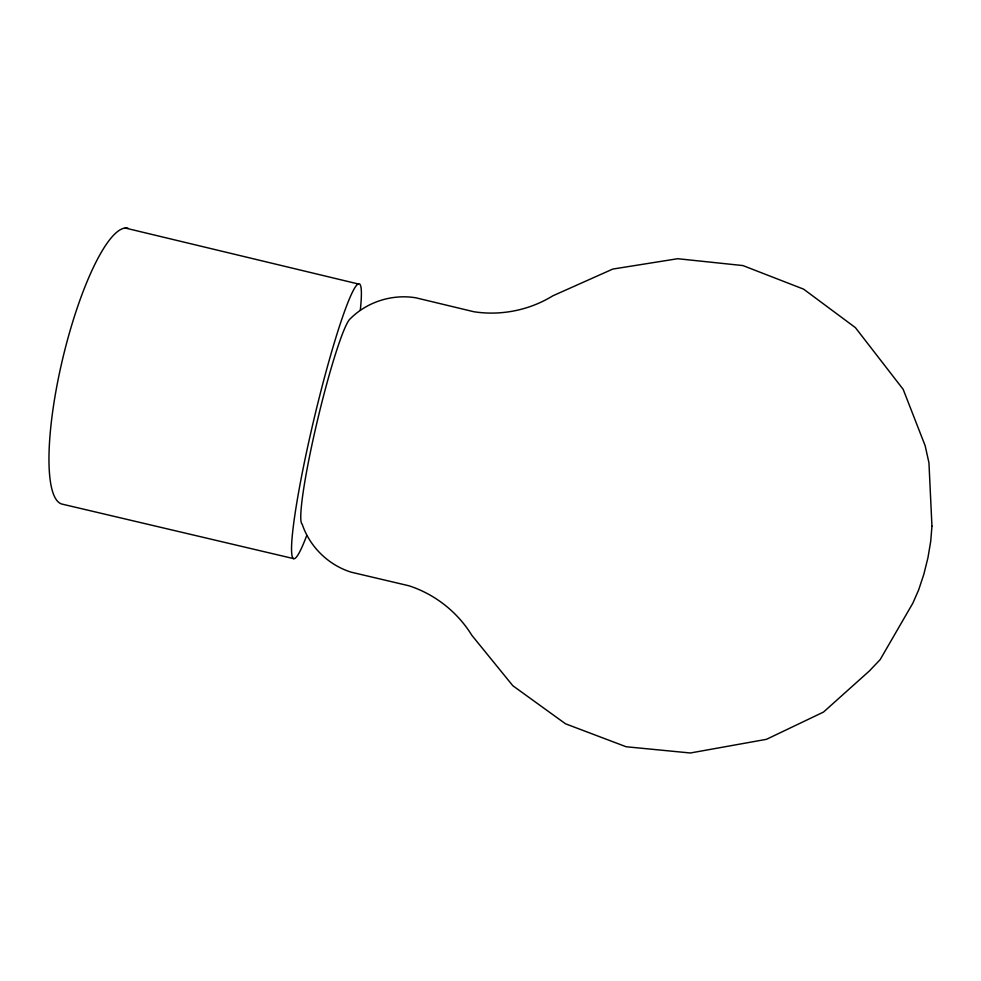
<?xml version="1.0" encoding="UTF-8"?>
<svg xmlns="http://www.w3.org/2000/svg" width="981" height="981" viewBox="0 0 981 981"><rect width="100%" height="100%" fill="white"/><g stroke="black" fill="none" stroke-linecap="round" stroke-linejoin="round"><path stroke-width="1.47" d="M293.65 558.63L61.901 504.062A141.828 33.195 -76.6 0 1 63.042 357.243A141.828 33.195 -76.6 0 1 128.094 228.254M125.163 228.009L358.077 283.926M306.759 535.43A141.301 12.63 -76.6 0 1 295.563 510.414A141.301 12.63 -76.6 0 1 339.034 327.58A141.301 12.63 -76.6 0 1 360.285 310.339M931.95 526.208L930.724 541.254L927.952 557.711L923.82 574.351L918.657 589.888L912.845 603.18L880.165 659.612L869.374 670.967L823.5 712.071L766.431 739.331L690.342 752.991L626.123 746.749L565.51 723.794L512.842 685.744L471.836 635.308C457.563 612.046 434.865 594.155 408.893 585.767L351.21 572.181C328.463 565.117 309.653 546.76 302.173 524.124A105.813 9.442 -76.6 0 1 316.912 422.701A105.813 9.442 -76.6 0 1 350.352 318.678C367.225 301.756 392.375 293.871 415.907 297.819L473.872 311.737C501.009 315.968 529.507 310.204 552.892 295.796L612.806 269.064L677.724 258.714L742.899 265.569L803.586 289.137L855.383 327.605L903.158 389.322L925.144 445.693L928.946 462.774L931.95 526.208"/></g></svg>
